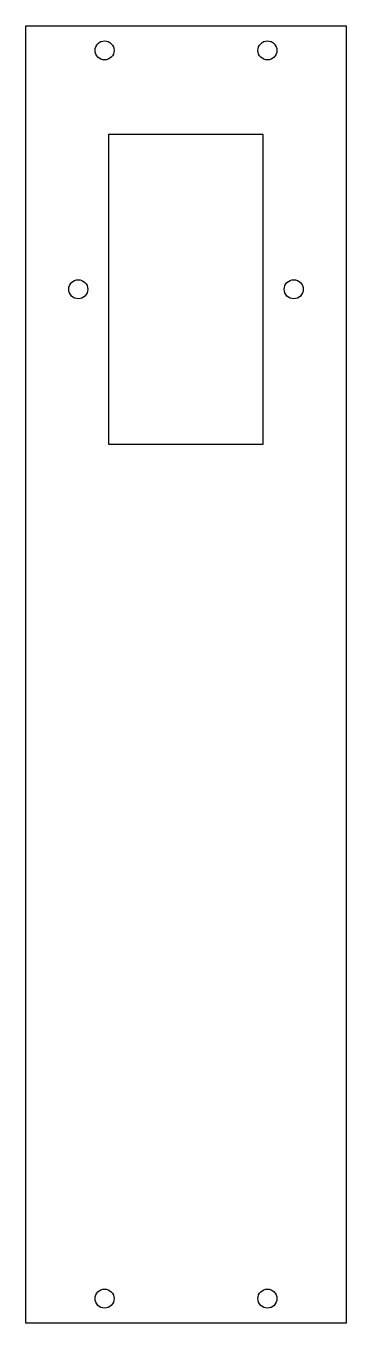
# Model space of a CAD drawing. Header units: millimetres. Extents: x -245 to -186, y -119 to 119.
import ezdxf

# ---------------------------------------------------------------- set-up
doc = ezdxf.new("R2010")
doc.units = ezdxf.units.MM
doc.layers.get('0').update_dxf_attribs({"linetype": 'CONTINUOUS'})

msp = doc.modelspace()

# ---------------------------------------------------------------- linework, layer by layer
for points in [[(-245.31, -119.5), (-245.31, 119.4), (-186.31, 119.4), (-186.31, -119.5)], [(-230.06, 99.4), (-230.06, 42.4), (-201.56, 42.4), (-201.56, 99.4)]]:
    msp.add_lwpolyline(points, close=True)
for centre in [(-230.81, 114.9), (-200.81, 114.9), (-235.66, 70.9), (-195.96, 70.9), (-230.81, -115), (-200.81, -115)]:
    msp.add_circle(centre, 1.75)

doc.saveas('drawing.dxf')
